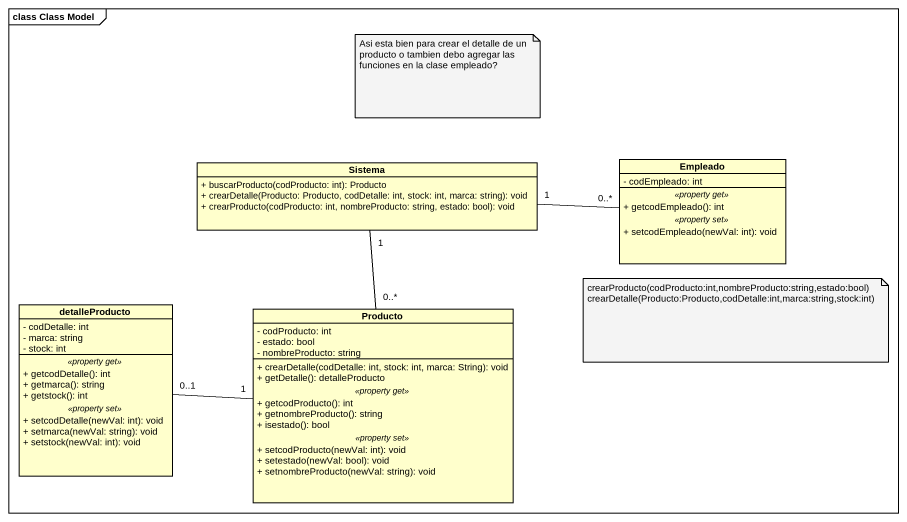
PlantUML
@startuml
mainframe class Class Model
hide circle
hide empty members
skinparam classAttributeIconSize 0
class Sistema {
  + buscarProducto(codProducto: int): Producto
  + crearDetalle(Producto: Producto, codDetalle: int, stock: int, marca: string): void
  + crearProducto(codProducto: int, nombreProducto: string, estado: bool): void
}
class Empleado {
  - codEmpleado: int
  .. <<property get>> ..
  + getcodEmpleado(): int
  .. <<property set>> ..
  + setcodEmpleado(newVal: int): void
}
class detalleProducto {
  - codDetalle: int
  - marca: string
  - stock: int
  .. <<property get>> ..
  + getcodDetalle(): int
  + getmarca(): string
  + getstock(): int
  .. <<property set>> ..
  + setcodDetalle(newVal: int): void
  + setmarca(newVal: string): void
  + setstock(newVal: int): void
}
class Producto {
  - codProducto: int
  - estado: bool
  - nombreProducto: string
  --
  + crearDetalle(codDetalle: int, stock: int, marca: String): void
  + getDetalle(): detalleProducto
  .. <<property get>> ..
  + getcodProducto(): int
  + getnombreProducto(): string
  + isestado(): bool
  .. <<property set>> ..
  + setcodProducto(newVal: int): void
  + setestado(newVal: bool): void
  + setnombreProducto(newVal: string): void
}
Sistema "1" -- "0..*" Producto
Empleado "0..*" -left- "1" Sistema
detalleProducto "0..1" -right- "1" Producto
note as N1
  Asi esta bien para crear el detalle de un producto o tambien debo agregar las funciones en la clase empleado?
end note
note as N2
  crearProducto(codProducto:int,nombreProducto:string,estado:bool)
  crearDetalle(Producto:Producto,codDetalle:int,marca:string,stock:int)
end note
@enduml
